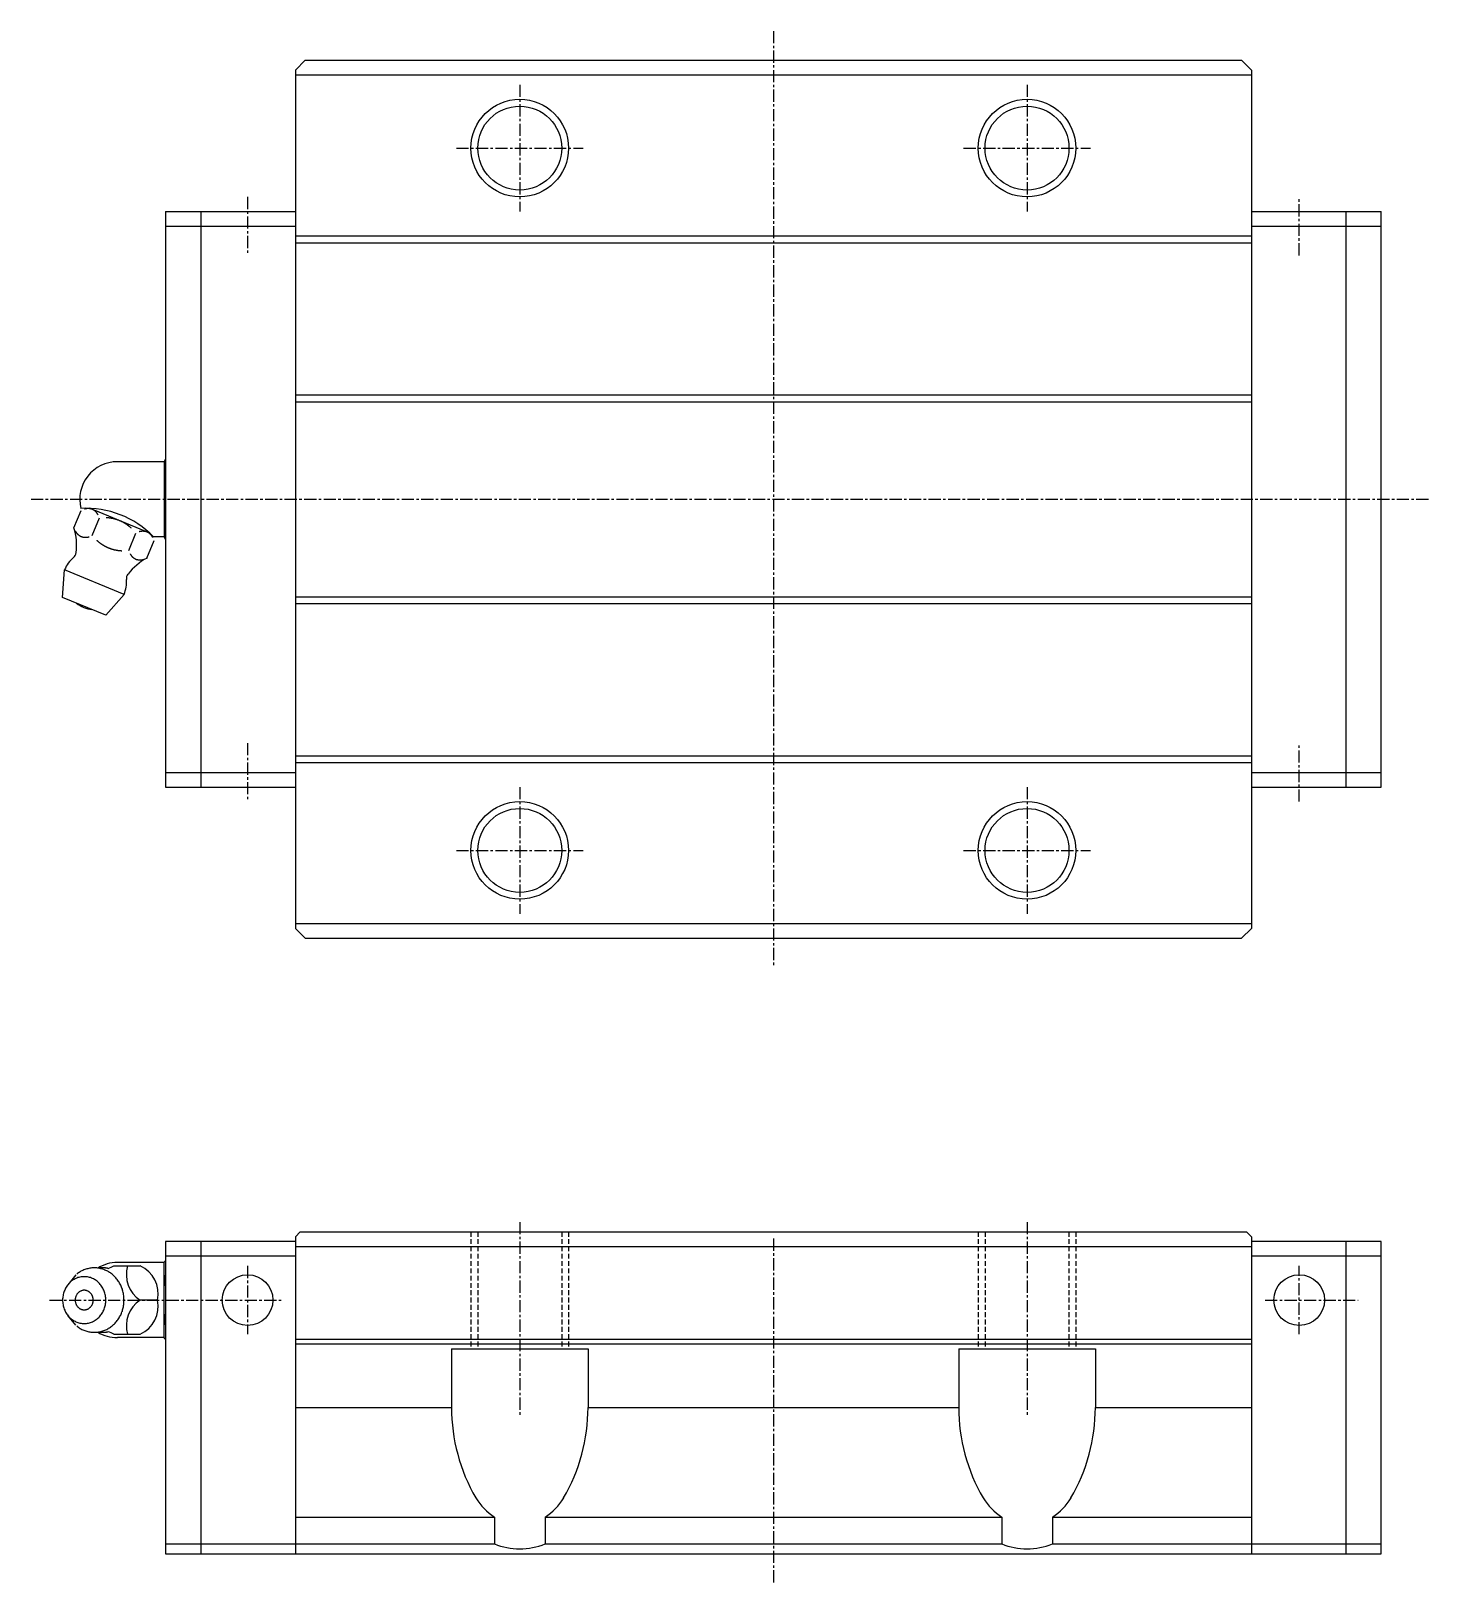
# Model space of a CAD drawing. Extents: x 10 to 280, y 10 to 195.
# Drawn here: x 136.6 to 280, y 36 to 195.1 of the extents above; entities that cross this region are included whole.
import ezdxf

# ---------------------------------------------------------------- set-up
doc = ezdxf.new("R2010")
doc.units = 0
doc.linetypes.add('CENTER', pattern=[2, 1.25, -0.25, 0.25, -0.25])
doc.linetypes.add('DASHED', pattern=[0.75, 0.5, -0.25])
doc.layers.get('0').update_dxf_attribs({"linetype": 'CONTINUOUS'})
doc.layers.add('CENTER', color=1, linetype='CENTER')

msp = doc.modelspace()

# ---------------------------------------------------------------- linework, layer by layer
at = {"color": 7, "linetype": 'CONTINUOUS'}
for p, q in [((163.74, 191.1), (164.74, 192.1)), ((163.74, 191.1), (163.74, 103.1)), ((164.74, 192.1), (260.74, 192.1)), ((260.74, 192.1), (261.74, 191.1)), ((261.74, 191.1), (261.74, 103.1)), ((163.74, 190.6), (261.74, 190.6)), ((150.44, 176.6), (154.04, 176.6)), ((150.44, 176.6), (150.44, 117.6)), ((150.44, 175.1), (154.04, 175.1)), ((154.04, 176.6), (154.04, 117.6)), ((154.04, 176.6), (163.74, 176.6)), ((154.04, 175.1), (163.74, 175.1)), ((261.74, 176.6), (271.44, 176.6)), ((261.74, 175.1), (271.44, 175.1)), ((271.44, 117.6), (271.44, 176.6)), ((271.44, 176.6), (275.04, 176.6)), ((271.44, 175.1), (275.04, 175.1)), ((275.04, 117.6), (275.04, 176.6)), ((163.74, 174.1), (261.74, 174.1)), ((163.74, 173.4), (261.74, 173.4)), ((163.74, 157.8), (261.74, 157.8)), ((163.74, 157.1), (261.74, 157.1)), ((150.28, 150.95), (150.44, 151.22)), ((150.28, 150.95), (145.49, 150.95)), ((150.28, 150.95), (150.28, 143.25)), ((141.04, 144.16), (141.78, 145.96)), ((148.81, 143.62), (142.65, 146.17)), ((142.91, 143.39), (143.66, 145.18)), ((146.65, 141.84), (147.4, 143.63)), ((150.28, 143.25), (149.19, 143.25)), ((150.44, 142.98), (150.28, 143.25)), ((148.52, 141.06), (149.27, 142.86)), ((139.88, 137.04), (140.08, 139.88)), ((146.18, 137.35), (140.08, 139.88)), ((146.18, 137.35), (140.08, 139.88)), ((144.31, 135.2), (139.88, 137.04)), ((146.18, 137.35), (144.31, 135.2)), ((146.18, 137.35), (144.31, 135.2)), ((163.74, 137.1), (261.74, 137.1)), ((163.74, 136.4), (261.74, 136.4)), ((163.74, 120.8), (261.74, 120.8)), ((163.74, 120.1), (261.74, 120.1)), ((150.44, 119.1), (154.04, 119.1)), ((154.04, 119.1), (163.74, 119.1)), ((261.74, 119.1), (271.44, 119.1)), ((271.44, 119.1), (275.04, 119.1)), ((150.44, 117.6), (154.04, 117.6)), ((154.04, 117.6), (163.74, 117.6)), ((261.74, 117.6), (271.44, 117.6)), ((271.44, 117.6), (275.04, 117.6)), ((163.74, 103.6), (261.74, 103.6)), ((163.74, 103.1), (164.74, 102.1)), ((164.74, 102.1), (260.74, 102.1)), ((260.74, 102.1), (261.74, 103.1)), ((163.74, 71.5), (164.24, 72)), ((164.24, 72), (261.24, 72)), ((261.24, 72), (261.74, 71.5)), ((154.04, 71), (150.44, 71)), ((150.44, 71), (150.44, 39)), ((154.04, 71), (154.04, 39)), ((163.74, 71), (154.04, 71)), ((163.74, 71.5), (163.74, 39)), ((163.74, 70.5), (261.74, 70.5)), ((261.74, 71.5), (261.74, 39)), ((271.44, 71), (261.74, 71)), ((271.44, 39), (271.44, 71)), ((275.04, 71), (271.44, 71)), ((275.04, 39), (275.04, 71)), ((145.14, 68.51), (147.82, 68.51)), ((150.28, 68.85), (145.49, 68.85)), ((150.28, 68.85), (150.37, 69)), ((150.28, 61.15), (150.28, 68.85)), ((150.44, 69), (150.37, 69)), ((154.04, 69.5), (150.44, 69.5)), ((163.74, 69.5), (154.04, 69.5)), ((271.44, 69.5), (261.74, 69.5)), ((275.04, 69.5), (271.44, 69.5)), ((141.22, 67.58), (140.42, 66.57)), ((149.61, 65), (147.82, 65)), ((141.22, 62.42), (140.42, 63.43)), ((145.14, 61.49), (147.82, 61.49)), ((150.28, 61.15), (145.49, 61.15)), ((150.37, 61), (150.28, 61.15)), ((150.44, 61), (150.37, 61)), ((163.74, 61), (261.74, 61)), ((163.74, 60.5), (261.74, 60.5)), ((179.74, 60), (193.74, 60)), ((179.74, 60), (179.74, 54)), ((193.74, 60), (193.74, 54)), ((231.74, 60), (245.74, 60)), ((231.74, 60), (231.74, 54)), ((245.74, 60), (245.74, 54)), ((163.74, 54), (179.74, 54)), ((193.74, 54), (231.74, 54)), ((245.74, 54), (261.74, 54)), ((163.74, 42.74), (184.14, 42.74)), ((184.14, 42.74), (184.14, 40)), ((189.34, 42.74), (236.14, 42.74)), ((189.34, 42.74), (189.34, 40)), ((236.14, 42.74), (236.14, 40)), ((241.34, 42.74), (261.74, 42.74)), ((241.34, 42.74), (241.34, 40)), ((150.44, 40), (154.04, 40)), ((154.04, 40), (163.74, 40)), ((163.74, 40), (184.14, 40)), ((189.34, 40), (236.14, 40)), ((241.34, 40), (261.74, 40)), ((261.74, 40), (271.44, 40)), ((271.44, 40), (275.04, 40)), ((150.44, 39), (154.04, 39)), ((154.04, 39), (163.74, 39)), ((163.74, 39), (261.74, 39)), ((261.74, 39), (271.44, 39)), ((271.44, 39), (275.04, 39))]:
    msp.add_line(p, q, dxfattribs=at)
at = {"color": 3, "linetype": 'DASHED'}
for p, q in [((181.74, 72), (181.74, 60)), ((182.44, 72), (182.44, 60)), ((191.04, 72), (191.04, 60)), ((191.74, 72), (191.74, 60)), ((233.74, 72), (233.74, 60)), ((234.44, 72), (234.44, 60)), ((243.04, 72), (243.04, 60)), ((243.74, 72), (243.74, 60))]:
    msp.add_line(p, q, dxfattribs=at)
at = {"color": 7, "linetype": 'CONTINUOUS'}
for points in [[(143.52, 145.51, 0), (143.51, 145.52, 0), (143.5, 145.53, 0), (143.5, 145.54, 0), (143.49, 145.56, 0), (143.48, 145.57, 0), (143.47, 145.58, 0), (143.47, 145.59, 0), (143.46, 145.6, 0), (143.45, 145.61, 0), (143.44, 145.62, 0), (143.44, 145.63, 0), (143.43, 145.65, 0), (143.42, 145.66, 0), (143.41, 145.67, 0), (143.41, 145.68, 0), (143.4, 145.69, 0), (143.39, 145.7, 0), (143.38, 145.71, 0), (143.37, 145.72, 0), (143.36, 145.73, 0), (143.36, 145.74, 0), (143.35, 145.75, 0), (143.34, 145.76, 0), (143.33, 145.77, 0), (143.32, 145.78, 0), (143.31, 145.79, 0), (143.3, 145.8, 0), (143.29, 145.81, 0), (143.28, 145.82, 0), (143.28, 145.82, 0), (143.27, 145.83, 0), (143.26, 145.84, 0), (143.25, 145.85, 0), (143.24, 145.86, 0), (143.23, 145.87, 0), (143.22, 145.88, 0), (143.21, 145.88, 0), (143.2, 145.89, 0), (143.19, 145.9, 0), (143.18, 145.91, 0), (143.17, 145.92, 0), (143.16, 145.92, 0), (143.15, 145.93, 0), (143.14, 145.94, 0), (143.13, 145.95, 0), (143.12, 145.95, 0), (143.11, 145.96, 0), (143.1, 145.97, 0), (143.09, 145.97, 0), (143.08, 145.98, 0), (143.07, 145.99, 0), (143.06, 145.99, 0), (143.04, 146, 0), (143.03, 146.01, 0), (143.02, 146.01, 0), (143.01, 146.02, 0), (143, 146.02, 0), (142.99, 146.03, 0), (142.98, 146.03, 0), (142.97, 146.04, 0), (142.96, 146.04, 0), (142.94, 146.05, 0), (142.93, 146.06, 0), (142.92, 146.06, 0), (142.91, 146.06, 0), (142.9, 146.07, 0), (142.89, 146.07, 0), (142.88, 146.08, 0), (142.86, 146.08, 0), (142.85, 146.09, 0), (142.84, 146.09, 0), (142.83, 146.09, 0), (142.82, 146.1, 0), (142.8, 146.1, 0), (142.79, 146.1, 0), (142.78, 146.11, 0), (142.77, 146.11, 0), (142.76, 146.11, 0), (142.74, 146.12, 0), (142.73, 146.12, 0), (142.72, 146.12, 0), (142.71, 146.12, 0), (142.7, 146.13, 0), (142.68, 146.13, 0), (142.67, 146.13, 0), (142.66, 146.13, 0), (142.65, 146.13, 0), (142.63, 146.13, 0), (142.62, 146.14, 0), (142.61, 146.14, 0), (142.6, 146.14, 0), (142.58, 146.14, 0), (142.57, 146.14, 0), (142.56, 146.14, 0), (142.54, 146.14, 0), (142.53, 146.14, 0), (142.52, 146.14, 0), (142.51, 146.14, 0), (142.49, 146.14, 0), (142.48, 146.14, 0), (142.47, 146.14, 0), (142.45, 146.14, 0), (142.44, 146.14, 0), (142.43, 146.14, 0), (142.42, 146.14, 0), (142.4, 146.14, 0), (142.39, 146.14, 0), (142.38, 146.14, 0), (142.36, 146.14, 0), (142.35, 146.14, 0), (142.34, 146.13, 0), (142.32, 146.13, 0), (142.31, 146.13, 0), (142.3, 146.13, 0), (142.28, 146.13, 0), (142.27, 146.13, 0), (142.26, 146.12, 0), (142.24, 146.12, 0), (142.23, 146.12, 0), (142.22, 146.12, 0), (142.21, 146.11, 0), (142.19, 146.11, 0), (142.18, 146.11, 0), (142.16, 146.1, 0), (142.15, 146.1, 0), (142.14, 146.1, 0), (142.12, 146.09, 0), (142.11, 146.09, 0)], [(146.92, 144.13, 0), (146.91, 144.15, 0), (146.89, 144.17, 0), (146.87, 144.18, 0), (146.85, 144.2, 0), (146.84, 144.21, 0), (146.82, 144.22, 0), (146.8, 144.24, 0), (146.79, 144.25, 0), (146.77, 144.27, 0), (146.75, 144.28, 0), (146.73, 144.3, 0), (146.72, 144.31, 0), (146.7, 144.32, 0), (146.68, 144.34, 0), (146.66, 144.35, 0), (146.65, 144.37, 0), (146.63, 144.38, 0), (146.61, 144.39, 0), (146.59, 144.41, 0), (146.57, 144.42, 0), (146.56, 144.43, 0), (146.54, 144.45, 0), (146.52, 144.46, 0), (146.5, 144.47, 0), (146.48, 144.49, 0), (146.46, 144.5, 0), (146.45, 144.51, 0), (146.43, 144.52, 0), (146.41, 144.53, 0), (146.39, 144.55, 0), (146.37, 144.56, 0), (146.35, 144.57, 0), (146.34, 144.58, 0), (146.32, 144.59, 0), (146.3, 144.61, 0), (146.28, 144.62, 0), (146.26, 144.63, 0), (146.24, 144.64, 0), (146.22, 144.65, 0), (146.2, 144.66, 0), (146.18, 144.67, 0), (146.16, 144.68, 0), (146.15, 144.7, 0), (146.12, 144.71, 0), (146.11, 144.72, 0), (146.09, 144.73, 0), (146.07, 144.74, 0), (146.05, 144.75, 0), (146.03, 144.76, 0), (146.01, 144.77, 0), (145.99, 144.78, 0), (145.97, 144.79, 0), (145.95, 144.8, 0), (145.93, 144.81, 0), (145.91, 144.82, 0), (145.89, 144.83, 0), (145.87, 144.84, 0), (145.85, 144.84, 0), (145.83, 144.85, 0), (145.81, 144.86, 0), (145.79, 144.87, 0), (145.77, 144.88, 0), (145.75, 144.89, 0), (145.73, 144.9, 0), (145.71, 144.9, 0), (145.69, 144.91, 0), (145.67, 144.92, 0), (145.65, 144.93, 0), (145.63, 144.94, 0), (145.61, 144.95, 0), (145.59, 144.95, 0), (145.56, 144.96, 0), (145.54, 144.97, 0), (145.52, 144.98, 0), (145.5, 144.98, 0), (145.48, 144.99, 0), (145.46, 145, 0), (145.44, 145, 0), (145.42, 145.01, 0), (145.4, 145.02, 0), (145.38, 145.02, 0), (145.36, 145.03, 0), (145.33, 145.04, 0), (145.31, 145.04, 0), (145.29, 145.05, 0), (145.27, 145.05, 0), (145.25, 145.06, 0), (145.23, 145.07, 0), (145.21, 145.07, 0), (145.18, 145.08, 0), (145.16, 145.08, 0), (145.14, 145.09, 0), (145.12, 145.09, 0), (145.1, 145.1, 0), (145.08, 145.1, 0), (145.06, 145.11, 0), (145.03, 145.11, 0), (145.01, 145.12, 0), (144.99, 145.12, 0), (144.97, 145.13, 0), (144.95, 145.13, 0), (144.93, 145.13, 0), (144.9, 145.14, 0), (144.88, 145.14, 0), (144.86, 145.15, 0), (144.84, 145.15, 0), (144.82, 145.15, 0), (144.79, 145.16, 0), (144.77, 145.16, 0), (144.75, 145.16, 0), (144.73, 145.17, 0), (144.71, 145.17, 0), (144.68, 145.17, 0), (144.66, 145.18, 0), (144.64, 145.18, 0), (144.62, 145.18, 0), (144.59, 145.18, 0), (144.57, 145.19, 0), (144.55, 145.19, 0), (144.53, 145.19, 0), (144.5, 145.19, 0), (144.48, 145.19, 0), (144.46, 145.2, 0), (144.44, 145.2, 0), (144.41, 145.2, 0), (144.39, 145.2, 0), (144.37, 145.2, 0), (144.35, 145.2, 0)], [(141.18, 143.84, 0), (141.19, 143.83, 0), (141.19, 143.82, 0), (141.2, 143.8, 0), (141.21, 143.79, 0), (141.21, 143.78, 0), (141.22, 143.77, 0), (141.23, 143.76, 0), (141.24, 143.75, 0), (141.24, 143.74, 0), (141.25, 143.72, 0), (141.26, 143.71, 0), (141.27, 143.7, 0), (141.27, 143.69, 0), (141.28, 143.68, 0), (141.29, 143.67, 0), (141.3, 143.66, 0), (141.31, 143.65, 0), (141.31, 143.64, 0), (141.32, 143.63, 0), (141.33, 143.62, 0), (141.34, 143.61, 0), (141.35, 143.6, 0), (141.36, 143.59, 0), (141.37, 143.58, 0), (141.38, 143.57, 0), (141.38, 143.56, 0), (141.39, 143.55, 0), (141.4, 143.54, 0), (141.41, 143.53, 0), (141.42, 143.52, 0), (141.43, 143.51, 0), (141.44, 143.5, 0), (141.45, 143.5, 0), (141.46, 143.49, 0), (141.47, 143.48, 0), (141.48, 143.47, 0), (141.49, 143.46, 0), (141.5, 143.45, 0), (141.51, 143.45, 0), (141.52, 143.44, 0), (141.53, 143.43, 0), (141.54, 143.42, 0), (141.55, 143.41, 0), (141.56, 143.41, 0), (141.57, 143.4, 0), (141.58, 143.39, 0), (141.59, 143.39, 0), (141.6, 143.38, 0), (141.61, 143.37, 0), (141.62, 143.37, 0), (141.63, 143.36, 0), (141.64, 143.35, 0), (141.65, 143.35, 0), (141.66, 143.34, 0), (141.67, 143.34, 0), (141.68, 143.33, 0), (141.7, 143.32, 0), (141.71, 143.32, 0), (141.72, 143.31, 0), (141.73, 143.31, 0), (141.74, 143.3, 0), (141.75, 143.3, 0), (141.76, 143.29, 0), (141.77, 143.29, 0), (141.79, 143.28, 0), (141.8, 143.28, 0), (141.81, 143.27, 0), (141.82, 143.27, 0), (141.83, 143.27, 0), (141.84, 143.26, 0), (141.86, 143.26, 0), (141.87, 143.25, 0), (141.88, 143.25, 0), (141.89, 143.25, 0), (141.9, 143.24, 0), (141.91, 143.24, 0), (141.93, 143.24, 0), (141.94, 143.23, 0), (141.95, 143.23, 0), (141.96, 143.23, 0), (141.98, 143.23, 0), (141.99, 143.22, 0), (142, 143.22, 0), (142.01, 143.22, 0), (142.03, 143.22, 0), (142.04, 143.22, 0), (142.05, 143.21, 0), (142.06, 143.21, 0), (142.07, 143.21, 0), (142.09, 143.21, 0), (142.1, 143.21, 0), (142.11, 143.21, 0), (142.13, 143.21, 0), (142.14, 143.21, 0), (142.15, 143.21, 0), (142.16, 143.2, 0), (142.18, 143.2, 0), (142.19, 143.2, 0), (142.2, 143.2, 0), (142.22, 143.2, 0), (142.23, 143.2, 0), (142.24, 143.2, 0), (142.25, 143.2, 0), (142.27, 143.2, 0), (142.28, 143.21, 0), (142.29, 143.21, 0), (142.31, 143.21, 0), (142.32, 143.21, 0), (142.33, 143.21, 0), (142.35, 143.21, 0), (142.36, 143.21, 0), (142.37, 143.21, 0), (142.39, 143.22, 0), (142.4, 143.22, 0), (142.41, 143.22, 0), (142.43, 143.22, 0), (142.44, 143.22, 0), (142.45, 143.23, 0), (142.46, 143.23, 0), (142.48, 143.23, 0), (142.49, 143.23, 0), (142.5, 143.24, 0), (142.52, 143.24, 0), (142.53, 143.24, 0), (142.55, 143.25, 0), (142.56, 143.25, 0), (142.57, 143.25, 0), (142.59, 143.26, 0)], [(149.13, 143.18, 0), (149.12, 143.19, 0), (149.12, 143.21, 0), (149.11, 143.22, 0), (149.1, 143.23, 0), (149.09, 143.24, 0), (149.09, 143.25, 0), (149.08, 143.26, 0), (149.07, 143.28, 0), (149.06, 143.29, 0), (149.06, 143.3, 0), (149.05, 143.31, 0), (149.04, 143.32, 0), (149.03, 143.33, 0), (149.03, 143.34, 0), (149.02, 143.35, 0), (149.01, 143.36, 0), (149, 143.38, 0), (148.99, 143.38, 0), (148.99, 143.4, 0), (148.98, 143.4, 0), (148.97, 143.41, 0), (148.96, 143.43, 0), (148.95, 143.44, 0), (148.94, 143.44, 0), (148.93, 143.45, 0), (148.93, 143.46, 0), (148.92, 143.47, 0), (148.91, 143.48, 0), (148.9, 143.49, 0), (148.89, 143.5, 0), (148.88, 143.51, 0), (148.87, 143.52, 0), (148.86, 143.53, 0), (148.85, 143.54, 0), (148.84, 143.54, 0), (148.83, 143.55, 0), (148.82, 143.56, 0), (148.81, 143.57, 0), (148.8, 143.58, 0), (148.79, 143.58, 0), (148.78, 143.59, 0), (148.77, 143.6, 0), (148.76, 143.61, 0), (148.75, 143.61, 0), (148.74, 143.62, 0), (148.73, 143.63, 0), (148.72, 143.64, 0), (148.71, 143.64, 0), (148.7, 143.65, 0), (148.69, 143.66, 0), (148.68, 143.66, 0), (148.67, 143.67, 0), (148.66, 143.68, 0), (148.65, 143.68, 0), (148.64, 143.69, 0), (148.62, 143.69, 0), (148.61, 143.7, 0), (148.6, 143.7, 0), (148.59, 143.71, 0), (148.58, 143.72, 0), (148.57, 143.72, 0), (148.56, 143.72, 0), (148.55, 143.73, 0), (148.53, 143.74, 0), (148.52, 143.74, 0), (148.51, 143.74, 0), (148.5, 143.75, 0), (148.49, 143.75, 0), (148.48, 143.76, 0), (148.47, 143.76, 0), (148.45, 143.76, 0), (148.44, 143.77, 0), (148.43, 143.77, 0), (148.42, 143.77, 0), (148.41, 143.78, 0), (148.39, 143.78, 0), (148.38, 143.78, 0), (148.37, 143.79, 0), (148.36, 143.79, 0), (148.35, 143.79, 0), (148.33, 143.8, 0), (148.32, 143.8, 0), (148.31, 143.8, 0), (148.3, 143.8, 0), (148.28, 143.81, 0), (148.27, 143.81, 0), (148.26, 143.81, 0), (148.25, 143.81, 0), (148.23, 143.81, 0), (148.22, 143.81, 0), (148.21, 143.81, 0), (148.2, 143.81, 0), (148.18, 143.82, 0), (148.17, 143.82, 0), (148.16, 143.82, 0), (148.15, 143.82, 0), (148.13, 143.82, 0), (148.12, 143.82, 0), (148.11, 143.82, 0), (148.09, 143.82, 0), (148.08, 143.82, 0), (148.07, 143.82, 0), (148.06, 143.82, 0), (148.04, 143.82, 0), (148.03, 143.82, 0), (148.02, 143.82, 0), (148, 143.82, 0), (147.99, 143.81, 0), (147.98, 143.81, 0), (147.96, 143.81, 0), (147.95, 143.81, 0), (147.94, 143.81, 0), (147.92, 143.81, 0), (147.91, 143.81, 0), (147.9, 143.8, 0), (147.88, 143.8, 0), (147.87, 143.8, 0), (147.86, 143.8, 0), (147.84, 143.79, 0), (147.83, 143.79, 0), (147.82, 143.79, 0), (147.8, 143.78, 0), (147.79, 143.78, 0), (147.78, 143.78, 0), (147.76, 143.78, 0), (147.75, 143.77, 0), (147.74, 143.77, 0), (147.72, 143.76, 0)], [(143.39, 142.89, 0), (143.4, 142.87, 0), (143.42, 142.86, 0), (143.44, 142.84, 0), (143.45, 142.83, 0), (143.47, 142.81, 0), (143.49, 142.8, 0), (143.51, 142.78, 0), (143.52, 142.77, 0), (143.54, 142.75, 0), (143.56, 142.74, 0), (143.57, 142.72, 0), (143.59, 142.71, 0), (143.61, 142.7, 0), (143.63, 142.68, 0), (143.65, 142.67, 0), (143.66, 142.66, 0), (143.68, 142.64, 0), (143.7, 142.63, 0), (143.72, 142.61, 0), (143.74, 142.6, 0), (143.75, 142.59, 0), (143.77, 142.58, 0), (143.79, 142.56, 0), (143.81, 142.55, 0), (143.83, 142.54, 0), (143.84, 142.53, 0), (143.86, 142.51, 0), (143.88, 142.5, 0), (143.9, 142.49, 0), (143.92, 142.47, 0), (143.94, 142.46, 0), (143.96, 142.45, 0), (143.97, 142.44, 0), (143.99, 142.43, 0), (144.01, 142.42, 0), (144.03, 142.4, 0), (144.05, 142.39, 0), (144.07, 142.38, 0), (144.09, 142.37, 0), (144.11, 142.36, 0), (144.13, 142.35, 0), (144.15, 142.34, 0), (144.16, 142.33, 0), (144.18, 142.32, 0), (144.2, 142.31, 0), (144.22, 142.29, 0), (144.24, 142.28, 0), (144.26, 142.27, 0), (144.28, 142.26, 0), (144.3, 142.25, 0), (144.32, 142.24, 0), (144.34, 142.23, 0), (144.36, 142.22, 0), (144.38, 142.22, 0), (144.4, 142.21, 0), (144.42, 142.2, 0), (144.44, 142.19, 0), (144.46, 142.18, 0), (144.48, 142.17, 0), (144.5, 142.16, 0), (144.52, 142.15, 0), (144.54, 142.14, 0), (144.56, 142.13, 0), (144.58, 142.12, 0), (144.6, 142.12, 0), (144.62, 142.11, 0), (144.64, 142.1, 0), (144.66, 142.09, 0), (144.68, 142.09, 0), (144.7, 142.08, 0), (144.72, 142.07, 0), (144.74, 142.06, 0), (144.76, 142.05, 0), (144.79, 142.05, 0), (144.81, 142.04, 0), (144.83, 142.03, 0), (144.85, 142.03, 0), (144.87, 142.02, 0), (144.89, 142.01, 0), (144.91, 142, 0), (144.93, 142, 0), (144.95, 141.99, 0), (144.97, 141.99, 0), (145, 141.98, 0), (145.02, 141.97, 0), (145.04, 141.97, 0), (145.06, 141.96, 0), (145.08, 141.96, 0), (145.1, 141.95, 0), (145.12, 141.94, 0), (145.15, 141.94, 0), (145.17, 141.93, 0), (145.19, 141.93, 0), (145.21, 141.92, 0), (145.23, 141.92, 0), (145.25, 141.91, 0), (145.27, 141.91, 0), (145.3, 141.9, 0), (145.32, 141.9, 0), (145.34, 141.9, 0), (145.36, 141.89, 0), (145.38, 141.89, 0), (145.41, 141.88, 0), (145.43, 141.88, 0), (145.45, 141.88, 0), (145.47, 141.87, 0), (145.49, 141.87, 0), (145.52, 141.87, 0), (145.54, 141.86, 0), (145.56, 141.86, 0), (145.58, 141.85, 0), (145.6, 141.85, 0), (145.63, 141.85, 0), (145.65, 141.85, 0), (145.67, 141.84, 0), (145.69, 141.84, 0), (145.72, 141.84, 0), (145.74, 141.84, 0), (145.76, 141.83, 0), (145.78, 141.83, 0), (145.81, 141.83, 0), (145.83, 141.83, 0), (145.85, 141.83, 0), (145.87, 141.82, 0), (145.9, 141.82, 0), (145.92, 141.82, 0), (145.94, 141.82, 0), (145.96, 141.82, 0)], [(146.79, 141.51, 0), (146.8, 141.5, 0), (146.81, 141.49, 0), (146.81, 141.48, 0), (146.82, 141.47, 0), (146.83, 141.46, 0), (146.83, 141.44, 0), (146.84, 141.43, 0), (146.85, 141.42, 0), (146.86, 141.41, 0), (146.86, 141.4, 0), (146.87, 141.39, 0), (146.88, 141.38, 0), (146.89, 141.37, 0), (146.89, 141.35, 0), (146.9, 141.34, 0), (146.91, 141.33, 0), (146.92, 141.32, 0), (146.93, 141.31, 0), (146.94, 141.3, 0), (146.94, 141.29, 0), (146.95, 141.28, 0), (146.96, 141.27, 0), (146.97, 141.26, 0), (146.98, 141.25, 0), (146.99, 141.24, 0), (147, 141.23, 0), (147.01, 141.22, 0), (147.01, 141.22, 0), (147.02, 141.21, 0), (147.03, 141.2, 0), (147.04, 141.19, 0), (147.05, 141.18, 0), (147.06, 141.17, 0), (147.07, 141.16, 0), (147.08, 141.15, 0), (147.09, 141.15, 0), (147.1, 141.14, 0), (147.11, 141.13, 0), (147.12, 141.12, 0), (147.13, 141.11, 0), (147.14, 141.11, 0), (147.15, 141.1, 0), (147.16, 141.09, 0), (147.17, 141.08, 0), (147.18, 141.08, 0), (147.19, 141.07, 0), (147.2, 141.06, 0), (147.21, 141.06, 0), (147.22, 141.05, 0), (147.23, 141.04, 0), (147.24, 141.03, 0), (147.25, 141.03, 0), (147.26, 141.02, 0), (147.28, 141.02, 0), (147.29, 141.01, 0), (147.3, 141, 0), (147.31, 141, 0), (147.32, 140.99, 0), (147.33, 140.99, 0), (147.34, 140.98, 0), (147.35, 140.98, 0), (147.36, 140.97, 0), (147.37, 140.97, 0), (147.39, 140.96, 0), (147.4, 140.96, 0), (147.41, 140.95, 0), (147.42, 140.95, 0), (147.43, 140.94, 0), (147.44, 140.94, 0), (147.46, 140.94, 0), (147.47, 140.93, 0), (147.48, 140.93, 0), (147.49, 140.93, 0), (147.5, 140.92, 0), (147.52, 140.92, 0), (147.53, 140.92, 0), (147.54, 140.91, 0), (147.55, 140.91, 0), (147.56, 140.91, 0), (147.58, 140.9, 0), (147.59, 140.9, 0), (147.6, 140.9, 0), (147.61, 140.9, 0), (147.62, 140.9, 0), (147.64, 140.89, 0), (147.65, 140.89, 0), (147.66, 140.89, 0), (147.68, 140.89, 0), (147.69, 140.89, 0), (147.7, 140.88, 0), (147.71, 140.88, 0), (147.73, 140.88, 0), (147.74, 140.88, 0), (147.75, 140.88, 0), (147.76, 140.88, 0), (147.78, 140.88, 0), (147.79, 140.88, 0), (147.8, 140.88, 0), (147.81, 140.88, 0), (147.83, 140.88, 0), (147.84, 140.88, 0), (147.85, 140.88, 0), (147.87, 140.88, 0), (147.88, 140.88, 0), (147.89, 140.88, 0), (147.91, 140.88, 0), (147.92, 140.88, 0), (147.93, 140.88, 0), (147.94, 140.88, 0), (147.96, 140.89, 0), (147.97, 140.89, 0), (147.99, 140.89, 0), (148, 140.89, 0), (148.01, 140.89, 0), (148.03, 140.89, 0), (148.04, 140.9, 0), (148.05, 140.9, 0), (148.06, 140.9, 0), (148.08, 140.9, 0), (148.09, 140.91, 0), (148.1, 140.91, 0), (148.12, 140.91, 0), (148.13, 140.91, 0), (148.15, 140.92, 0), (148.16, 140.92, 0), (148.17, 140.93, 0), (148.19, 140.93, 0), (148.2, 140.93, 0)], [(142.09, 62.6, 0), (142.2, 62.6, 0), (142.31, 62.61, 0), (142.42, 62.63, 0), (142.53, 62.65, 0), (142.63, 62.67, 0), (142.74, 62.7, 0), (142.84, 62.74, 0), (142.94, 62.78, 0), (143.04, 62.83, 0), (143.14, 62.88, 0), (143.23, 62.94, 0), (143.32, 63, 0), (143.41, 63.07, 0), (143.5, 63.14, 0), (143.58, 63.22, 0), (143.66, 63.3, 0), (143.74, 63.39, 0), (143.81, 63.48, 0), (143.87, 63.57, 0), (143.94, 63.67, 0), (144, 63.77, 0), (144.05, 63.87, 0), (144.1, 63.97, 0), (144.14, 64.08, 0), (144.18, 64.19, 0), (144.21, 64.3, 0), (144.24, 64.42, 0), (144.27, 64.53, 0), (144.29, 64.65, 0), (144.3, 64.76, 0), (144.31, 64.88, 0), (144.31, 65, 0), (144.31, 65.12, 0), (144.3, 65.24, 0), (144.29, 65.35, 0), (144.27, 65.47, 0), (144.24, 65.58, 0), (144.21, 65.7, 0), (144.18, 65.81, 0), (144.14, 65.92, 0), (144.1, 66.03, 0), (144.05, 66.13, 0), (144, 66.23, 0), (143.94, 66.33, 0), (143.87, 66.43, 0), (143.81, 66.52, 0), (143.74, 66.61, 0), (143.66, 66.7, 0), (143.58, 66.78, 0), (143.5, 66.86, 0), (143.41, 66.93, 0), (143.32, 67, 0), (143.23, 67.06, 0), (143.14, 67.12, 0), (143.04, 67.17, 0), (142.94, 67.22, 0), (142.84, 67.26, 0), (142.74, 67.3, 0), (142.63, 67.33, 0), (142.53, 67.35, 0), (142.42, 67.37, 0), (142.31, 67.39, 0), (142.2, 67.4, 0), (142.09, 67.4, 0), (141.98, 67.4, 0), (141.88, 67.39, 0), (141.77, 67.37, 0), (141.66, 67.35, 0), (141.55, 67.33, 0), (141.45, 67.3, 0), (141.35, 67.26, 0), (141.24, 67.22, 0), (141.15, 67.17, 0), (141.05, 67.12, 0), (140.95, 67.06, 0), (140.86, 67, 0), (140.77, 66.93, 0), (140.69, 66.86, 0), (140.6, 66.78, 0), (140.53, 66.7, 0), (140.45, 66.61, 0), (140.38, 66.52, 0), (140.31, 66.43, 0), (140.25, 66.33, 0), (140.19, 66.23, 0), (140.14, 66.13, 0), (140.09, 66.03, 0), (140.04, 65.92, 0), (140, 65.81, 0), (139.97, 65.7, 0), (139.94, 65.58, 0), (139.92, 65.47, 0), (139.9, 65.35, 0), (139.89, 65.24, 0), (139.88, 65.12, 0), (139.88, 65, 0), (139.88, 64.88, 0), (139.89, 64.76, 0), (139.9, 64.65, 0), (139.92, 64.53, 0), (139.94, 64.42, 0), (139.97, 64.3, 0), (140, 64.19, 0), (140.04, 64.08, 0), (140.09, 63.97, 0), (140.14, 63.87, 0), (140.19, 63.77, 0), (140.25, 63.67, 0), (140.31, 63.57, 0), (140.38, 63.48, 0), (140.45, 63.39, 0), (140.53, 63.3, 0), (140.6, 63.22, 0), (140.69, 63.14, 0), (140.77, 63.07, 0), (140.86, 63, 0), (140.95, 62.94, 0), (141.05, 62.88, 0), (141.15, 62.83, 0), (141.24, 62.78, 0), (141.35, 62.74, 0), (141.45, 62.7, 0), (141.55, 62.67, 0), (141.66, 62.65, 0), (141.77, 62.63, 0), (141.88, 62.61, 0), (141.98, 62.6, 0), (142.09, 62.6, 0)], [(141.32, 62.35, 0), (141.4, 62.28, 0), (141.49, 62.22, 0), (141.58, 62.16, 0), (141.67, 62.1, 0), (141.76, 62.05, 0), (141.86, 62, 0), (141.95, 61.95, 0), (142.05, 61.91, 0), (142.15, 61.87, 0), (142.25, 61.84, 0), (142.35, 61.81, 0), (142.45, 61.78, 0), (142.56, 61.76, 0), (142.66, 61.74, 0), (142.76, 61.72, 0), (142.87, 61.71, 0), (142.97, 61.7, 0), (143.08, 61.7, 0), (143.19, 61.7, 0), (143.29, 61.7, 0), (143.4, 61.71, 0), (143.5, 61.72, 0), (143.6, 61.74, 0), (143.71, 61.76, 0), (143.81, 61.78, 0), (143.91, 61.81, 0), (144.01, 61.84, 0), (144.11, 61.88, 0), (144.21, 61.92, 0), (144.31, 61.96, 0), (144.41, 62, 0), (144.5, 62.05, 0), (144.59, 62.11, 0), (144.68, 62.16, 0), (144.77, 62.22, 0), (144.86, 62.29, 0), (144.95, 62.35, 0), (145.03, 62.42, 0), (145.11, 62.49, 0), (145.19, 62.57, 0), (145.27, 62.65, 0), (145.34, 62.73, 0), (145.41, 62.81, 0), (145.48, 62.9, 0), (145.54, 62.99, 0), (145.61, 63.08, 0), (145.67, 63.17, 0), (145.72, 63.27, 0), (145.78, 63.37, 0), (145.83, 63.47, 0), (145.87, 63.57, 0), (145.92, 63.67, 0), (145.96, 63.78, 0), (146, 63.88, 0), (146.03, 63.99, 0), (146.06, 64.1, 0), (146.09, 64.21, 0), (146.11, 64.32, 0), (146.13, 64.43, 0), (146.15, 64.55, 0), (146.16, 64.66, 0), (146.17, 64.77, 0), (146.17, 64.89, 0), (146.18, 65, 0), (146.17, 65.11, 0), (146.17, 65.23, 0), (146.16, 65.34, 0), (146.15, 65.45, 0), (146.13, 65.57, 0), (146.11, 65.68, 0), (146.09, 65.79, 0), (146.06, 65.9, 0), (146.03, 66.01, 0), (146, 66.12, 0), (145.96, 66.22, 0), (145.92, 66.33, 0), (145.87, 66.43, 0), (145.83, 66.53, 0), (145.78, 66.63, 0), (145.72, 66.73, 0), (145.67, 66.83, 0), (145.61, 66.92, 0), (145.54, 67.01, 0), (145.48, 67.1, 0), (145.41, 67.19, 0), (145.34, 67.27, 0), (145.27, 67.35, 0), (145.19, 67.43, 0), (145.11, 67.51, 0), (145.03, 67.58, 0), (144.95, 67.65, 0), (144.86, 67.71, 0), (144.77, 67.78, 0), (144.68, 67.84, 0), (144.59, 67.89, 0), (144.5, 67.95, 0), (144.41, 68, 0), (144.31, 68.04, 0), (144.21, 68.08, 0), (144.11, 68.12, 0), (144.01, 68.16, 0), (143.91, 68.19, 0), (143.81, 68.22, 0), (143.71, 68.24, 0), (143.6, 68.26, 0), (143.5, 68.28, 0), (143.4, 68.29, 0), (143.29, 68.3, 0), (143.19, 68.3, 0), (143.08, 68.3, 0), (142.97, 68.3, 0), (142.87, 68.29, 0), (142.76, 68.28, 0), (142.66, 68.26, 0), (142.56, 68.24, 0), (142.45, 68.22, 0), (142.35, 68.19, 0), (142.25, 68.16, 0), (142.15, 68.13, 0), (142.05, 68.09, 0), (141.95, 68.05, 0), (141.86, 68, 0), (141.76, 67.95, 0), (141.67, 67.9, 0), (141.58, 67.84, 0), (141.49, 67.78, 0), (141.4, 67.72, 0), (141.32, 67.65, 0)], [(144.5, 68.25, 0), (144.49, 68.25, 0), (144.49, 68.26, 0), (144.48, 68.26, 0), (144.47, 68.26, 0), (144.47, 68.26, 0), (144.46, 68.26, 0), (144.45, 68.26, 0), (144.44, 68.26, 0), (144.44, 68.26, 0), (144.43, 68.26, 0), (144.42, 68.27, 0), (144.41, 68.27, 0), (144.41, 68.27, 0), (144.4, 68.27, 0), (144.39, 68.27, 0), (144.39, 68.27, 0), (144.38, 68.27, 0), (144.37, 68.27, 0), (144.37, 68.27, 0), (144.36, 68.28, 0), (144.35, 68.28, 0), (144.34, 68.28, 0), (144.34, 68.28, 0), (144.33, 68.28, 0), (144.32, 68.28, 0), (144.32, 68.28, 0), (144.31, 68.28, 0), (144.3, 68.28, 0), (144.29, 68.28, 0), (144.29, 68.28, 0), (144.28, 68.28, 0), (144.27, 68.29, 0), (144.27, 68.29, 0), (144.26, 68.29, 0), (144.25, 68.29, 0), (144.25, 68.29, 0), (144.24, 68.29, 0), (144.23, 68.29, 0), (144.22, 68.29, 0), (144.22, 68.29, 0), (144.21, 68.29, 0), (144.2, 68.29, 0), (144.19, 68.29, 0), (144.19, 68.29, 0), (144.18, 68.29, 0), (144.17, 68.29, 0), (144.17, 68.29, 0), (144.16, 68.29, 0), (144.15, 68.3, 0), (144.15, 68.3, 0), (144.14, 68.3, 0), (144.13, 68.3, 0), (144.12, 68.3, 0), (144.12, 68.3, 0), (144.11, 68.3, 0), (144.1, 68.3, 0), (144.09, 68.3, 0), (144.09, 68.3, 0), (144.08, 68.3, 0), (144.07, 68.3, 0), (144.07, 68.3, 0), (144.06, 68.3, 0), (144.05, 68.3, 0), (144.04, 68.3, 0), (144.04, 68.3, 0), (144.03, 68.3, 0), (144.02, 68.3, 0), (144.02, 68.3, 0), (144.01, 68.3, 0), (144, 68.3, 0), (144, 68.3, 0), (143.99, 68.3, 0), (143.98, 68.3, 0), (143.97, 68.3, 0), (143.97, 68.3, 0), (143.96, 68.3, 0), (143.95, 68.3, 0), (143.94, 68.3, 0), (143.94, 68.3, 0), (143.93, 68.3, 0), (143.92, 68.3, 0), (143.92, 68.3, 0), (143.91, 68.3, 0), (143.9, 68.3, 0), (143.9, 68.3, 0), (143.89, 68.3, 0), (143.88, 68.3, 0), (143.87, 68.3, 0), (143.87, 68.3, 0), (143.86, 68.3, 0), (143.85, 68.3, 0), (143.84, 68.3, 0), (143.84, 68.3, 0), (143.83, 68.3, 0), (143.82, 68.3, 0), (143.82, 68.29, 0), (143.81, 68.29, 0), (143.8, 68.29, 0), (143.79, 68.29, 0), (143.79, 68.29, 0), (143.78, 68.29, 0), (143.77, 68.29, 0), (143.77, 68.29, 0), (143.76, 68.29, 0), (143.75, 68.29, 0), (143.75, 68.29, 0), (143.74, 68.29, 0), (143.73, 68.29, 0), (143.72, 68.29, 0), (143.72, 68.29, 0), (143.71, 68.29, 0), (143.7, 68.29, 0), (143.69, 68.28, 0), (143.69, 68.28, 0), (143.68, 68.28, 0), (143.67, 68.28, 0), (143.67, 68.28, 0), (143.66, 68.28, 0), (143.65, 68.28, 0), (143.65, 68.28, 0), (143.64, 68.28, 0), (143.63, 68.28, 0), (143.62, 68.28, 0), (143.62, 68.28, 0), (143.61, 68.27, 0), (143.6, 68.27, 0), (143.59, 68.27, 0), (143.59, 68.27, 0)], [(142.09, 64, 0), (142.14, 64, 0), (142.18, 64, 0), (142.23, 64.01, 0), (142.27, 64.02, 0), (142.32, 64.03, 0), (142.36, 64.04, 0), (142.4, 64.06, 0), (142.45, 64.08, 0), (142.49, 64.1, 0), (142.53, 64.12, 0), (142.57, 64.14, 0), (142.61, 64.17, 0), (142.64, 64.2, 0), (142.68, 64.23, 0), (142.71, 64.26, 0), (142.75, 64.29, 0), (142.78, 64.33, 0), (142.81, 64.37, 0), (142.84, 64.4, 0), (142.86, 64.44, 0), (142.89, 64.49, 0), (142.91, 64.53, 0), (142.93, 64.57, 0), (142.95, 64.62, 0), (142.96, 64.66, 0), (142.98, 64.71, 0), (142.99, 64.76, 0), (143, 64.8, 0), (143.01, 64.85, 0), (143.01, 64.9, 0), (143.02, 64.95, 0), (143.02, 65, 0), (143.02, 65.05, 0), (143.01, 65.1, 0), (143.01, 65.15, 0), (143, 65.2, 0), (142.99, 65.24, 0), (142.98, 65.29, 0), (142.96, 65.34, 0), (142.95, 65.38, 0), (142.93, 65.43, 0), (142.91, 65.47, 0), (142.89, 65.51, 0), (142.86, 65.56, 0), (142.84, 65.6, 0), (142.81, 65.63, 0), (142.78, 65.67, 0), (142.75, 65.71, 0), (142.71, 65.74, 0), (142.68, 65.77, 0), (142.64, 65.8, 0), (142.61, 65.83, 0), (142.57, 65.86, 0), (142.53, 65.88, 0), (142.49, 65.9, 0), (142.45, 65.92, 0), (142.4, 65.94, 0), (142.36, 65.96, 0), (142.32, 65.97, 0), (142.27, 65.98, 0), (142.23, 65.99, 0), (142.18, 66, 0), (142.14, 66, 0), (142.09, 66, 0), (142.05, 66, 0), (142, 66, 0), (141.96, 65.99, 0), (141.91, 65.98, 0), (141.87, 65.97, 0), (141.82, 65.96, 0), (141.78, 65.94, 0), (141.74, 65.92, 0), (141.7, 65.9, 0), (141.66, 65.88, 0), (141.62, 65.86, 0), (141.58, 65.83, 0), (141.54, 65.8, 0), (141.51, 65.77, 0), (141.47, 65.74, 0), (141.44, 65.71, 0), (141.41, 65.67, 0), (141.38, 65.63, 0), (141.35, 65.6, 0), (141.32, 65.56, 0), (141.3, 65.51, 0), (141.28, 65.47, 0), (141.26, 65.43, 0), (141.24, 65.38, 0), (141.22, 65.34, 0), (141.21, 65.29, 0), (141.2, 65.24, 0), (141.19, 65.2, 0), (141.18, 65.15, 0), (141.17, 65.1, 0), (141.17, 65.05, 0), (141.17, 65, 0), (141.17, 64.95, 0), (141.17, 64.9, 0), (141.18, 64.85, 0), (141.19, 64.8, 0), (141.2, 64.76, 0), (141.21, 64.71, 0), (141.22, 64.66, 0), (141.24, 64.62, 0), (141.26, 64.57, 0), (141.28, 64.53, 0), (141.3, 64.49, 0), (141.32, 64.44, 0), (141.35, 64.4, 0), (141.38, 64.37, 0), (141.41, 64.33, 0), (141.44, 64.29, 0), (141.47, 64.26, 0), (141.51, 64.23, 0), (141.54, 64.2, 0), (141.58, 64.17, 0), (141.62, 64.14, 0), (141.66, 64.12, 0), (141.7, 64.1, 0), (141.74, 64.08, 0), (141.78, 64.06, 0), (141.82, 64.04, 0), (141.87, 64.03, 0), (141.91, 64.02, 0), (141.96, 64.01, 0), (142, 64, 0), (142.05, 64, 0), (142.09, 64, 0)], [(143.59, 61.73, 0), (143.59, 61.73, 0), (143.6, 61.73, 0), (143.61, 61.73, 0), (143.62, 61.72, 0), (143.62, 61.72, 0), (143.63, 61.72, 0), (143.64, 61.72, 0), (143.65, 61.72, 0), (143.65, 61.72, 0), (143.66, 61.72, 0), (143.67, 61.72, 0), (143.67, 61.72, 0), (143.68, 61.72, 0), (143.69, 61.72, 0), (143.69, 61.72, 0), (143.7, 61.71, 0), (143.71, 61.71, 0), (143.72, 61.71, 0), (143.72, 61.71, 0), (143.73, 61.71, 0), (143.74, 61.71, 0), (143.75, 61.71, 0), (143.75, 61.71, 0), (143.76, 61.71, 0), (143.77, 61.71, 0), (143.77, 61.71, 0), (143.78, 61.71, 0), (143.79, 61.71, 0), (143.79, 61.71, 0), (143.8, 61.71, 0), (143.81, 61.71, 0), (143.82, 61.71, 0), (143.82, 61.7, 0), (143.83, 61.7, 0), (143.84, 61.7, 0), (143.84, 61.7, 0), (143.85, 61.7, 0), (143.86, 61.7, 0), (143.87, 61.7, 0), (143.87, 61.7, 0), (143.88, 61.7, 0), (143.89, 61.7, 0), (143.9, 61.7, 0), (143.9, 61.7, 0), (143.91, 61.7, 0), (143.92, 61.7, 0), (143.92, 61.7, 0), (143.93, 61.7, 0), (143.94, 61.7, 0), (143.94, 61.7, 0), (143.95, 61.7, 0), (143.96, 61.7, 0), (143.97, 61.7, 0), (143.97, 61.7, 0), (143.98, 61.7, 0), (143.99, 61.7, 0), (144, 61.7, 0), (144, 61.7, 0), (144.01, 61.7, 0), (144.02, 61.7, 0), (144.02, 61.7, 0), (144.03, 61.7, 0), (144.04, 61.7, 0), (144.04, 61.7, 0), (144.05, 61.7, 0), (144.06, 61.7, 0), (144.07, 61.7, 0), (144.07, 61.7, 0), (144.08, 61.7, 0), (144.09, 61.7, 0), (144.09, 61.7, 0), (144.1, 61.7, 0), (144.11, 61.7, 0), (144.12, 61.7, 0), (144.12, 61.7, 0), (144.13, 61.7, 0), (144.14, 61.7, 0), (144.15, 61.7, 0), (144.15, 61.7, 0), (144.16, 61.71, 0), (144.17, 61.71, 0), (144.17, 61.71, 0), (144.18, 61.71, 0), (144.19, 61.71, 0), (144.19, 61.71, 0), (144.2, 61.71, 0), (144.21, 61.71, 0), (144.22, 61.71, 0), (144.22, 61.71, 0), (144.23, 61.71, 0), (144.24, 61.71, 0), (144.25, 61.71, 0), (144.25, 61.71, 0), (144.26, 61.71, 0), (144.27, 61.71, 0), (144.27, 61.71, 0), (144.28, 61.72, 0), (144.29, 61.72, 0), (144.29, 61.72, 0), (144.3, 61.72, 0), (144.31, 61.72, 0), (144.32, 61.72, 0), (144.32, 61.72, 0), (144.33, 61.72, 0), (144.34, 61.72, 0), (144.34, 61.72, 0), (144.35, 61.72, 0), (144.36, 61.72, 0), (144.37, 61.73, 0), (144.37, 61.73, 0), (144.38, 61.73, 0), (144.39, 61.73, 0), (144.39, 61.73, 0), (144.4, 61.73, 0), (144.41, 61.73, 0), (144.41, 61.73, 0), (144.42, 61.73, 0), (144.43, 61.74, 0), (144.44, 61.74, 0), (144.44, 61.74, 0), (144.45, 61.74, 0), (144.46, 61.74, 0), (144.47, 61.74, 0), (144.47, 61.74, 0), (144.48, 61.74, 0), (144.49, 61.74, 0), (144.49, 61.75, 0), (144.5, 61.75, 0)]]:
    msp.add_polyline3d(points, dxfattribs=at)
at = {"color": 3, "linetype": 'CONTINUOUS'}
for centre in [(186.74, 183.1), (238.74, 183.1), (186.74, 111.1), (238.74, 111.1)]:
    msp.add_circle(centre, 5, dxfattribs=at)
at = {"color": 7, "linetype": 'CONTINUOUS'}
for centre, radius in [((186.74, 183.1), 4.3), ((238.74, 183.1), 4.3), ((186.74, 111.1), 4.3), ((238.74, 111.1), 4.3), ((158.84, 65), 2.6), ((266.64, 65), 2.6)]:
    msp.add_circle(centre, radius, dxfattribs=at)
for centre, radius, start, end in [((145.49, 147.1), 3.85, 89.9688, 194.0472), ((152.45, 150.55), 2.08, 165.0828, 194.9172), ((158.18, 147.1), 7.81, 172.3132, 187.6868), ((142.28, 136.58), 9.6, 44.0073, 93.1525), ((135.31, 142.39), 6, 352.7334, 17.1648), ((152.45, 143.65), 2.08, 165.0828, 194.9172), ((140.47, 141.73), 0.8, 310.4487, 352.7334), ((143.13, 138.61), 3.3, 130.4487, 157.5), ((151.33, 135.76), 6, 117.8352, 142.2665), ((143.13, 138.61), 3.3, 337.5, 4.5513), ((143.13, 138.61), 3.3, 337.5, 4.5513), ((147.21, 138.94), 0.8, 142.2666, 184.5512), ((143.27, 138.97), 3.2, 232.1232, 262.8767), ((145.49, 65), 3.85, 89.9688, 121.6159), ((142.44, 73.86), 6, 290.5447, 296.794), ((149.59, 67.63), 3.18, 164.0292, 236.0167), ((146.5, 65.61), 3.18, 348.9835, 65.3755), ((156.32, 67), 5.95, 171.189, 188.811), ((149.59, 62.37), 3.18, 123.9833, 195.9708), ((146.5, 64.39), 3.18, 294.6245, 11.0165), ((156.32, 63), 5.95, 171.189, 188.811), ((145.49, 65), 3.85, 238.3841, 270.0312), ((142.44, 56.14), 6, 63.206, 69.4553), ((198.24, 54), 18.5, 180, 210.1362), ((175.24, 54), 18.5, 329.8639, 0), ((250.24, 54), 18.5, 180, 210.1361), ((227.24, 54), 18.5, 329.8639, 0), ((187.7, 48.11), 6.43, 211.8976, 236.4823), ((185.79, 48.11), 6.43, 303.518, 328.1025), ((239.7, 48.11), 6.43, 211.8975, 236.4823), ((237.79, 48.11), 6.43, 303.5181, 328.1025), ((186.74, 46.5), 7, 248.2132, 291.7868), ((238.74, 46.5), 7, 248.2132, 291.7868)]:
    msp.add_arc(centre, radius, start, end, dxfattribs=at)
at = {"layer": 'CENTER', "color": 1, "linetype": 'CENTER'}
for p, q in [((212.74, 195.1), (212.74, 99.1)), ((186.74, 189.6), (186.74, 176.6)), ((238.74, 189.6), (238.74, 176.6)), ((180.24, 183.1), (193.24, 183.1)), ((232.24, 183.1), (245.24, 183.1)), ((158.84, 178.1), (158.84, 172.1)), ((266.64, 172.1), (266.64, 178.1)), ((136.64, 147.1), (280.04, 147.1)), ((158.84, 122.1), (158.84, 116.1)), ((266.64, 116.1), (266.64, 122.1)), ((186.74, 117.6), (186.74, 104.6)), ((238.74, 117.6), (238.74, 104.6)), ((180.24, 111.1), (193.24, 111.1)), ((232.24, 111.1), (245.24, 111.1)), ((186.74, 73), (186.74, 53)), ((238.74, 73), (238.74, 53)), ((212.74, 71.3), (212.74, 36)), ((158.84, 68.5), (158.84, 61.5)), ((266.64, 61.5), (266.64, 68.5)), ((138.54, 65), (162.34, 65)), ((263.14, 65), (272.68, 65))]:
    msp.add_line(p, q, dxfattribs=at)

doc.saveas('drawing.dxf')
